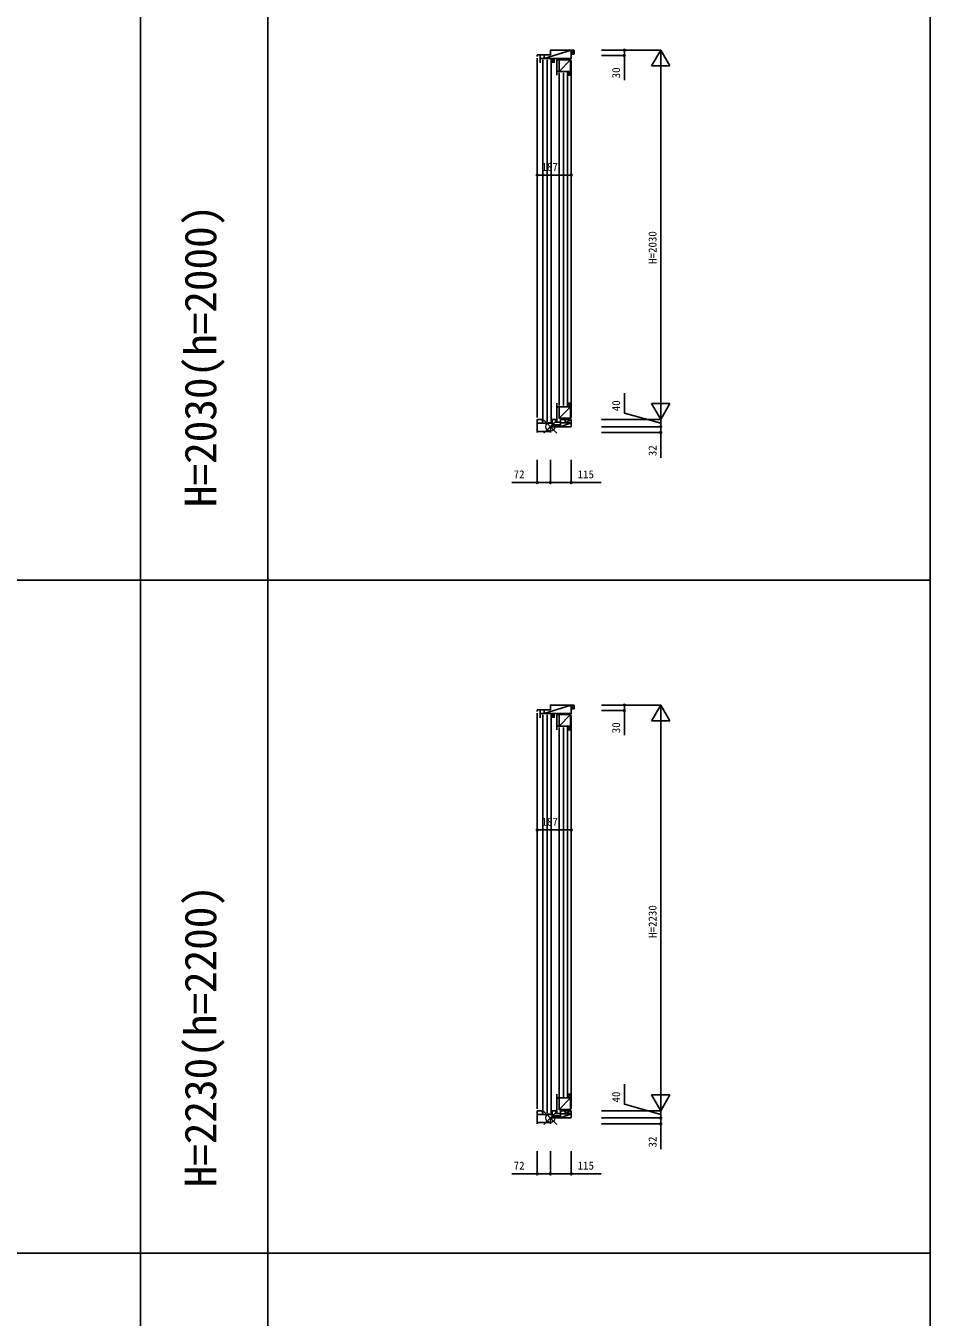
# Model space of a CAD drawing. Units: millimetres, scale not verified. Extents: x -19250 to 19250, y -14000 to 14000.
# Drawn here: x 2660 to 7630, y 1149 to 8248 of the extents above; entities that cross this region are included whole.
import ezdxf
from ezdxf.enums import TextEntityAlignment as Align

# ---------------------------------------------------------------- set-up
doc = ezdxf.new("R2010")
doc.units = ezdxf.units.MM
doc.header["$LTSCALE"] = 50
for name, color, linetype in [('0-0_0', 7, 'Continuous'), ('0-3_YKK_C1', 4, 'Continuous'), ('0-4_YKK_F1', 7, 'Continuous'), ('0-6_YKK_N1', 2, 'Continuous')]:
    doc.layers.add(name, color=color, linetype=linetype)
doc.layers.add('0-5_YKK_IN', color=1, linetype='Continuous', lineweight=18)
doc.styles.add('ＭＳ ゴシック', font='')
doc.styles.get('ＭＳ ゴシック').set_extended_font_data('MS Gothic')

msp = doc.modelspace()

# ---------------------------------------------------------------- linework, layer by layer
at = {"layer": '0-3_YKK_C1'}
for p, q in [((5657.75, 8114), (5507.75, 8067)), ((5657.75, 8114), (5674.25, 8114)), ((5657.75, 8092.49), (5674.25, 8113.99)), ((5657.75, 8092.5), (5674.25, 8092.5)), ((5674.25, 8114), (5674.25, 8092.5)), ((5470.75, 8079), (5470.75, 8088)), ((5542.75, 8088), (5470.75, 8088)), ((5470.75, 8069), (5470.75, 6094)), ((5487.55, 8044), (5487.55, 8088)), ((5501.75, 8060), (5501.75, 6071)), ((5507.75, 8088), (5507.75, 8067)), ((5524.25, 8060), (5524.25, 6071)), ((5546.75, 8060), (5546.75, 6071)), ((5563.75, 8067), (5547.25, 8047)), ((5590.75, 8061), (5590.75, 7997)), ((5653.75, 8061), (5590.75, 7997)), ((5653.75, 8061), (5653.75, 7977)), ((5657.75, 8057), (5657.75, 6094)), ((5578.75, 7997), (5653.75, 7997)), ((5591.75, 7990), (5591.75, 6161)), ((5614.25, 6161), (5614.25, 7990)), ((5636.75, 7990), (5636.75, 6161)), ((5637.25, 7977), (5637.25, 7997)), ((5653.75, 7997), (5637.25, 7977)), ((5637.25, 7977), (5653.75, 7977)), ((5578.75, 6174), (5578.75, 6073)), ((5578.75, 6154), (5653.75, 6154)), ((5590.75, 6090), (5653.75, 6154)), ((5653.75, 6174), (5637.25, 6154)), ((5470.75, 6012), (5470.75, 6084)), ((5551.75, 6062.7), (5470.75, 6062.7)), ((5542.75, 6012), (5542.75, 6044)), ((5657.75, 6044), (5542.75, 6044)), ((5558.75, 6046.26), (5567.49, 6055)), ((5562.15, 6044), (5573.01, 6054.86)), ((5567.8, 6044), (5578.8, 6055)), ((5573.46, 6044), (5584.46, 6055)), ((5577.25, 6044), (5577.25, 6055)), ((5579.12, 6044), (5590.12, 6055)), ((5584.77, 6044), (5595.77, 6055)), ((5590.43, 6044), (5598.35, 6051.92)), ((5596.09, 6044), (5598.35, 6046.26)), ((5598.35, 6044), (5598.35, 6084)), ((5657.75, 6084), (5598.35, 6084)), ((5657.75, 6066), (5598.35, 6066)), ((5657.75, 6066), (5598.35, 6044)), ((5623.75, 6066), (5623.75, 6084)), ((5623.75, 6066), (5657.75, 6084)), ((5657.75, 6084), (5657.75, 6044)), ((5470.75, 6018.3), (5542.75, 6018.3)), ((5470.75, 4479), (5470.75, 4488)), ((5542.75, 4488), (5470.75, 4488)), ((5487.55, 4444), (5487.55, 4488)), ((5657.75, 4514), (5507.75, 4467)), ((5507.75, 4488), (5507.75, 4467)), ((5657.75, 4514), (5674.25, 4514)), ((5657.75, 4492.49), (5674.25, 4513.99)), ((5657.75, 4492.5), (5674.25, 4492.5)), ((5674.25, 4514), (5674.25, 4492.5)), ((5470.75, 4469), (5470.75, 2294)), ((5501.75, 4460), (5501.75, 2271)), ((5524.25, 4460), (5524.25, 2271)), ((5546.75, 4460), (5546.75, 2271)), ((5563.75, 4467), (5547.25, 4447)), ((5590.75, 4461), (5590.75, 4397)), ((5653.75, 4461), (5590.75, 4397)), ((5653.75, 4461), (5653.75, 4377)), ((5657.75, 4457), (5657.75, 2294)), ((5578.75, 4397), (5653.75, 4397)), ((5591.75, 4390), (5591.75, 2361)), ((5614.25, 2361), (5614.25, 4390)), ((5636.75, 4390), (5636.75, 2361)), ((5637.25, 4377), (5637.25, 4397)), ((5653.75, 4397), (5637.25, 4377)), ((5637.25, 4377), (5653.75, 4377)), ((5578.75, 2374), (5578.75, 2273)), ((5578.75, 2354), (5653.75, 2354)), ((5590.75, 2290), (5653.75, 2354)), ((5653.75, 2374), (5637.25, 2354)), ((5470.75, 2212), (5470.75, 2284)), ((5598.35, 2244), (5598.35, 2284)), ((5657.75, 2284), (5598.35, 2284)), ((5623.75, 2266), (5623.75, 2284)), ((5623.75, 2266), (5657.75, 2284)), ((5657.75, 2284), (5657.75, 2244)), ((5551.75, 2262.7), (5470.75, 2262.7)), ((5470.75, 2218.3), (5542.75, 2218.3)), ((5542.75, 2212), (5542.75, 2244)), ((5657.75, 2244), (5542.75, 2244)), ((5558.75, 2246.26), (5567.49, 2255)), ((5562.15, 2244), (5573.01, 2254.86)), ((5567.8, 2244), (5578.8, 2255)), ((5573.46, 2244), (5584.46, 2255)), ((5577.25, 2244), (5577.25, 2255)), ((5579.12, 2244), (5590.12, 2255)), ((5584.77, 2244), (5595.77, 2255)), ((5590.43, 2244), (5598.35, 2251.92)), ((5596.09, 2244), (5598.35, 2246.26)), ((5657.75, 2266), (5598.35, 2266)), ((5657.75, 2266), (5598.35, 2244))]:
    msp.add_line(p, q, dxfattribs=at)
for points in [[(5542.75, 8088), (5542.75, 8114), (5657.75, 8114), (5657.75, 8067), (5487.55, 8067)], [(5563.75, 8067), (5563.75, 8047), (5547.25, 8047), (5547.25, 8067), (5563.75, 8047)], [(5653.75, 8061), (5578.75, 8061), (5578.75, 7977)], [(5653.75, 6174), (5653.75, 6090), (5590.75, 6090), (5590.75, 6154)], [(5653.75, 6174), (5637.25, 6174), (5637.25, 6154)], [(5470.75, 6084), (5498.75, 6084), (5498.75, 6062.7)], [(5551.75, 6044), (5551.75, 6084), (5572.75, 6084), (5572.75, 6068.5), (5598.35, 6068.5)], [(5558.75, 6044), (5558.75, 6055), (5598.35, 6055)], [(5542.75, 4488), (5542.75, 4514), (5657.75, 4514), (5657.75, 4467), (5487.55, 4467)], [(5563.75, 4467), (5563.75, 4447), (5547.25, 4447), (5547.25, 4467), (5563.75, 4447)], [(5653.75, 4461), (5578.75, 4461), (5578.75, 4377)], [(5653.75, 2374), (5653.75, 2290), (5590.75, 2290), (5590.75, 2354)], [(5653.75, 2374), (5637.25, 2374), (5637.25, 2354)], [(5470.75, 2284), (5498.75, 2284), (5498.75, 2262.7)], [(5551.75, 2244), (5551.75, 2284), (5572.75, 2284), (5572.75, 2268.5), (5598.35, 2268.5)], [(5558.75, 2244), (5558.75, 2255), (5598.35, 2255)]]:
    msp.add_lwpolyline(points, dxfattribs=at)
at = {"layer": '0-4_YKK_F1'}
for p, q in [((3290, -14000), (3290, 13300)), ((3990, -14000), (3990, 13300)), ((7630, -14000), (7630, 13300)), ((-19250, 5200), (7630, 5200)), ((-19250, 1500), (7630, 1500))]:
    msp.add_line(p, q, dxfattribs=at)
at = {"layer": '0-5_YKK_IN'}
for p, q in [((5578.11, 6079.36), (5507.39, 6008.64)), ((5578.11, 6008.64), (5507.39, 6079.36)), ((5578.11, 2279.36), (5507.39, 2208.64)), ((5578.11, 2208.64), (5507.39, 2279.36))]:
    msp.add_line(p, q, dxfattribs=at)
for centre in [(5542.75, 6044), (5542.75, 2244)]:
    msp.add_circle(centre, 25, dxfattribs=at)
at = {"layer": '0-6_YKK_N1'}
for p, q in [((5823.25, 8114), (6149.25, 8114)), ((6149.25, 8114), (6099.25, 8027.4)), ((6149.25, 6084), (6149.25, 8114)), ((6149.25, 8114), (6199.25, 8027.4)), ((5824.25, 8084), (5949.25, 8084)), ((6099.25, 8027.4), (6199.25, 8027.4)), ((5470.75, 7302.17), (5470.75, 7427.17)), ((5657.75, 7427.17), (5470.75, 7427.17)), ((5657.75, 7302.17), (5657.75, 7427.17)), ((6149.25, 6084), (6099.25, 6170.6)), ((6199.25, 6170.6), (6099.25, 6170.6)), ((6149.25, 6084), (6199.25, 6170.6)), ((5823.25, 6084), (6149.25, 6084)), ((5823.25, 6044), (6149.25, 6044)), ((6149.25, 6044), (6149.25, 6084)), ((5823.25, 6012), (6149.25, 6012)), ((5470.75, 5862), (5470.75, 5737)), ((5542.75, 5862), (5542.75, 5737)), ((5657.75, 5862), (5657.75, 5737)), ((5542.75, 5737), (5657.75, 5737)), ((5822.54, 5737), (5657.75, 5737)), ((5823.25, 4514), (6149.25, 4514)), ((5824.25, 4484), (5949.25, 4484)), ((6149.25, 4514), (6099.25, 4427.4)), ((6149.25, 2284), (6149.25, 4514)), ((6149.25, 4514), (6199.25, 4427.4)), ((6099.25, 4427.4), (6199.25, 4427.4)), ((5470.75, 3702.17), (5470.75, 3827.17)), ((5657.75, 3827.17), (5470.75, 3827.17)), ((5657.75, 3702.17), (5657.75, 3827.17)), ((6149.25, 2284), (6099.25, 2370.6)), ((6199.25, 2370.6), (6099.25, 2370.6)), ((6149.25, 2284), (6199.25, 2370.6)), ((5823.25, 2284), (6149.25, 2284)), ((6149.25, 2244), (6149.25, 2284)), ((5823.25, 2244), (6149.25, 2244)), ((5823.25, 2212), (6149.25, 2212)), ((5470.75, 2062), (5470.75, 1937)), ((5657.75, 2062), (5657.75, 1937)), ((5542.75, 1937), (5657.75, 1937)), ((5822.54, 1937), (5657.75, 1937))]:
    msp.add_line(p, q, dxfattribs=at)
for points in [[(5949.25, 8114), (5949.25, 8084), (5949.25, 7949)], [(6149.25, 6064), (5949.25, 6119), (5949.25, 6229)], [(6149.25, 6044), (6149.25, 6012), (6149.25, 5872)], [(5542.75, 5737), (5470.75, 5737), (5330.75, 5737)], [(5949.25, 4514), (5949.25, 4484), (5949.25, 4349)], [(6149.25, 2264), (5949.25, 2319), (5949.25, 2429)], [(6149.25, 2244), (6149.25, 2212), (6149.25, 2072)], [(5542.75, 2062), (5542.75, 1937), (5470.75, 1937), (5330.75, 1937)]]:
    msp.add_lwpolyline(points, dxfattribs=at)
for centre in [(5949.25, 8114), (5949.25, 8084), (5470.75, 7427.17), (5657.75, 7427.17), (6149.25, 6044), (6149.25, 6012), (5470.75, 5737), (5542.75, 5737), (5657.75, 5737), (5949.25, 4514), (5949.25, 4484), (5470.75, 3827.17), (5657.75, 3827.17), (6149.25, 2244), (6149.25, 2212), (5470.75, 1937), (5542.75, 1937), (5657.75, 1937)]:
    msp.add_circle(centre, 5, dxfattribs=at)

# ---------------------------------------------------------------- texts
at = {"layer": '0-0_0', "color": 3, "style": 'ＭＳ ゴシック'}
for s, p in [('H=2030(h=2000)', (3759, 5602.17)), ('H=2230(h=2200)', (3759, 1862.5))]:
    msp.add_text(s, height=174.5, rotation=90, dxfattribs=at).set_placement(p, align=Align.BOTTOM_LEFT)
at = {"layer": '0-6_YKK_N1', "style": 'ＭＳ ゴシック'}
for s, p in [('30', (5939.25, 7959)), ('H=2030', (6139.25, 6939)), ('40', (5939.25, 6129)), ('32', (6139.25, 5882)), ('30', (5939.25, 4359)), ('H=2230', (6139.25, 3234)), ('40', (5939.25, 2329)), ('32', (6139.25, 2082))]:
    msp.add_text(s, height=43.99, rotation=90, dxfattribs=at).set_placement(p, align=Align.BOTTOM_LEFT)
for s, p in [('187', (5494.25, 7437.17)), ('72', (5340.75, 5747)), ('115', (5692.54, 5747)), ('187', (5494.25, 3837.17)), ('72', (5340.75, 1947)), ('115', (5692.54, 1947))]:
    msp.add_text(s, height=43.99, dxfattribs=at).set_placement(p, align=Align.BOTTOM_LEFT)

doc.saveas('drawing.dxf')
